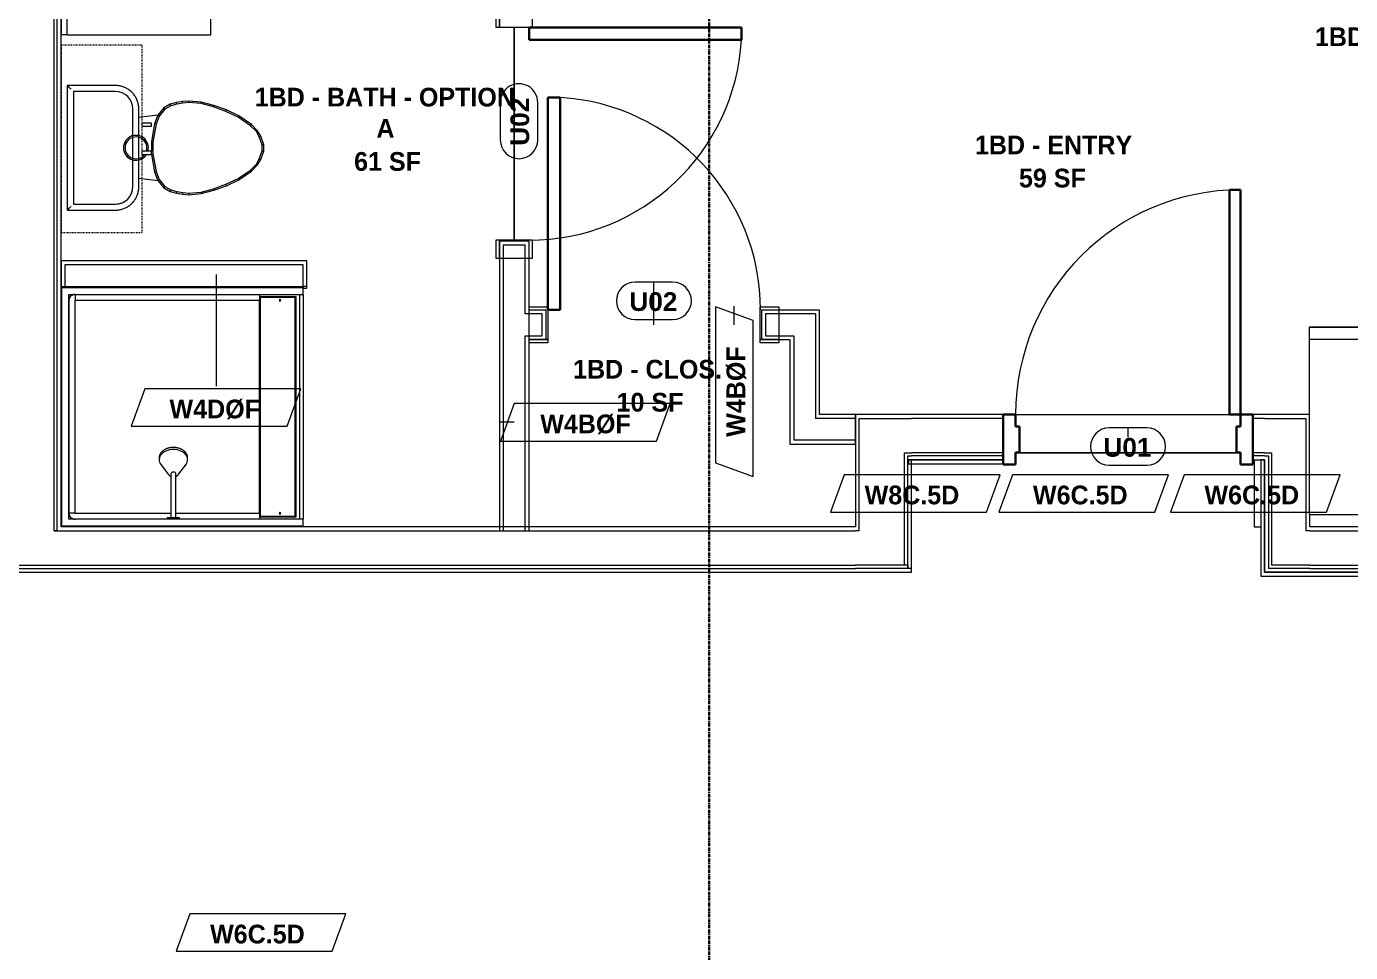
# Model space of a CAD drawing. Header units: inches. Extents: x -4058 to -1781, y 9814 to 12264.
# Drawn here: x -2936.6 to -2724.6, y 11657.2 to 11805.5 of the extents above; entities that cross this region are included whole.
import ezdxf

# ---------------------------------------------------------------- set-up
doc = ezdxf.new("R2010")
doc.units = ezdxf.units.IN
doc.header["$MEASUREMENT"] = 0
doc.linetypes.add('Dash', pattern=[0.25, 0.125, -0.125])
doc.linetypes.add('Grid Line 1_2_', pattern=[0.875, 0.5, -0.125, 0.125, -0.125])
for name, color, linetype, lineweight in [('0-1', 7, 'Continuous', 5), ('0-3', 8, 'Continuous', 9), ('A-AREA-IDEN', 2, 'Continuous', 9), ('A-DOOR-1', 7, 'Continuous', 9), ('A-DOOR-2', 10, 'Continuous', 30), ('A-DOOR-3', 31, 'Continuous', 9), ('A-DOOR-4', 31, 'Continuous', 30), ('A-DOOR-FRAM-2', 10, 'Continuous', 30), ('A-DOOR-IDEN', 31, 'Continuous', 9), ('A-FLOR-1', 7, 'Continuous', 9), ('A-FLOR-2', 192, 'Continuous', 9), ('A-WALL', 113, 'Continuous', 18), ('A-WALL-2', 250, 'Continuous', 18), ('A-WALL-3', 113, 'Continuous', 9), ('A-WALL-IDEN', 211, 'Continuous', 9), ('I-WALL-1', 7, 'Continuous', 9), ('P-SANR-FIXT', 6, 'Continuous', 9), ('Q-CASE', 31, 'Continuous', 9), ('Q-CASE-2', 31, 'Dash', 9), ('Q-SPCQ', 91, 'Continuous', 9), ('S-GRID-1', 1, 'Grid Line 1_2_', 30)]:
    doc.layers.add(name, color=color, linetype=linetype, lineweight=lineweight)
doc.styles.add('Arial_B', font='arialbd.ttf', dxfattribs={"height": 3})
doc.styles.add('Century Gothic_B', font='GOTHICB.TTF', dxfattribs={"height": 3})

# ---------------------------------------------------------------- blocks, each defined once
blk = doc.blocks.new('CTR - 1st Phase - Shell_rvt-1-UNITS PLANS - 3RD FLOOR')
at = {"layer": 'A-FLOR-1'}
for p, q in [((-2778.24, 11737.24), (-2742.24, 11737.24)), ((-2742.24, 11737.24), (-2778.24, 11737.24))]:
    blk.add_line(p, q, dxfattribs=at)
blk = doc.blocks.new('HOLLOW METAL - UNIT DOOR-2191978-UNITS PLANS - 3RD FLOOR')
at = {"layer": 'A-DOOR-1'}
blk.add_arc((18, 3.875), 36, 90, 180, dxfattribs=at)
at = {"layer": 'A-DOOR-2'}
for p, q in [((18, 39.875), (16.25, 39.875)), ((16.25, 39.875), (16.25, 3.875)), ((18, 3.875), (18, 39.875)), ((16.25, 3.875), (18, 3.875))]:
    blk.add_line(p, q, dxfattribs=at)
at = {"layer": 'A-DOOR-FRAM-2'}
for p, q in [((-18, 3.875), (-20, 3.875)), ((-20, 3.875), (-20, -4.125)), ((-18, 1.9375), (-18, 3.875)), ((18, 3.875), (18, 1.9375)), ((20, 3.875), (18, 3.875)), ((20, -4.125), (20, 3.875)), ((-17.375, 1.9375), (-18, 1.9375)), ((-17.375, -2.1875), (-17.375, 1.9375)), ((18, 1.9375), (17.375, 1.9375)), ((17.375, 1.9375), (17.375, -2.1875)), ((-20, -4.125), (-18, -4.125)), ((-18, -4.125), (-18, -2.1875)), ((-18, -2.1875), (-17.375, -2.1875)), ((17.375, -2.1875), (18, -2.1875)), ((18, -2.1875), (18, -4.125)), ((18, -4.125), (20, -4.125))]:
    blk.add_line(p, q, dxfattribs=at)
blk = doc.blocks.new('CTR - 1st Phase - Common Walls_rvt-1-UNITS PLANS - 3RD FLOOR')
at = {"layer": 'A-WALL-2'}
for p, q in [((-2932.21, 11725.36), (-2932.21, 12110.34)), ((-2931.71, 11725.36), (-2931.71, 12110.34)), ((-2803.27, 11742.74), (-2796.02, 11742.74)), ((-2803.27, 11724.74), (-2803.27, 11742.74)), ((-2796.02, 11742.74), (-2794.9, 11742.74)), ((-2780.24, 11742.74), (-2794.9, 11742.74)), ((-2738.36, 11742.74), (-2740.24, 11742.74)), ((-2738.36, 11742.74), (-2737.24, 11742.74)), ((-2737.24, 11742.74), (-2731.74, 11742.74)), ((-2731.74, 11742.74), (-2731.74, 11724.74)), ((-2796.02, 11737.24), (-2795.52, 11737.24)), ((-2796.02, 11719.24), (-2796.02, 11737.24)), ((-2795.52, 11737.24), (-2794.9, 11737.24)), ((-2795.52, 11736.11), (-2795.52, 11736.74)), ((-2795.52, 11736.74), (-2794.9, 11736.74)), ((-2795.52, 11736.11), (-2795.52, 11736.74)), ((-2780.24, 11737.24), (-2794.9, 11737.24)), ((-2780.24, 11736.74), (-2794.9, 11736.74)), ((-2738.36, 11737.24), (-2740.24, 11737.24)), ((-2738.36, 11736.74), (-2740.24, 11736.74)), ((-2738.36, 11737.24), (-2737.74, 11737.24)), ((-2738.36, 11736.74), (-2737.74, 11736.74)), ((-2737.74, 11737.24), (-2737.24, 11737.24)), ((-2737.74, 11736.74), (-2737.74, 11718.74)), ((-2737.24, 11737.24), (-2737.24, 11719.24)), ((-2795.52, 11736.11), (-2794.9, 11736.11)), ((-2795.52, 11719.24), (-2795.52, 11736.11)), ((-2932.21, 11724.74), (-2932.21, 11725.36)), ((-2931.71, 11724.74), (-2932.21, 11724.74)), ((-2932.21, 11724.74), (-2931.71, 11724.74)), ((-2931.71, 11724.74), (-2931.71, 11725.36)), ((-2931.71, 11724.74), (-2803.9, 11724.74)), ((-2803.27, 11724.74), (-2803.9, 11724.74)), ((-2731.11, 11724.74), (-2731.74, 11724.74)), ((-2731.11, 11724.74), (-2641.75, 11724.74)), ((-3067.15, 11719.24), (-2803.9, 11719.24)), ((-3067.15, 11718.74), (-2803.9, 11718.74)), ((-2803.27, 11719.24), (-2803.9, 11719.24)), ((-2795.52, 11718.74), (-2803.9, 11718.74)), ((-2796.02, 11719.24), (-2803.27, 11719.24)), ((-2795.52, 11719.24), (-2796.02, 11719.24)), ((-2795.52, 11719.24), (-2795.52, 11718.74)), ((-2795.52, 11718.74), (-2795.52, 11719.24)), ((-2794.9, 11718.74), (-2795.52, 11718.74)), ((-2737.24, 11718.74), (-2737.74, 11718.74)), ((-2731.74, 11719.24), (-2737.24, 11719.24)), ((-2731.11, 11718.74), (-2737.24, 11718.74)), ((-2731.11, 11719.24), (-2731.74, 11719.24)), ((-2731.11, 11719.24), (-2641.75, 11719.24)), ((-2731.11, 11718.74), (-2641.75, 11718.74))]:
    blk.add_line(p, q, dxfattribs=at)
at = {"layer": 'I-WALL-1'}
for p, q in [((-2931.09, 11763.86), (-2931.09, 12110.34)), ((-2803.9, 11743.36), (-2803.9, 11725.36)), ((-2803.27, 11743.36), (-2803.9, 11743.36)), ((-2794.9, 11743.36), (-2803.27, 11743.36)), ((-2780.24, 11743.36), (-2794.9, 11743.36)), ((-2738.36, 11743.36), (-2740.24, 11743.36)), ((-2731.74, 11743.36), (-2738.36, 11743.36)), ((-2731.22, 11743.36), (-2731.74, 11743.36)), ((-2780.24, 11736.11), (-2795.4, 11736.11)), ((-2795.4, 11736.11), (-2795.4, 11735.49)), ((-2795.4, 11735.49), (-2780.24, 11735.49)), ((-2794.9, 11736.11), (-2780.24, 11736.11)), ((-2794.9, 11718.74), (-2794.9, 11736.11)), ((-2740.24, 11736.11), (-2738.36, 11736.11)), ((-2738.36, 11736.11), (-2738.99, 11736.11)), ((-2738.99, 11736.11), (-2738.99, 11717.49)), ((-2738.36, 11736.11), (-2738.36, 11718.11)), ((-2738.36, 11718.11), (-2738.36, 11736.11)), ((-2731.11, 11725.36), (-2731.11, 11727.36)), ((-2803.9, 11725.36), (-2892.34, 11725.36)), ((-2641.75, 11725.36), (-2731.11, 11725.36)), ((-3067.15, 11718.11), (-2803.9, 11718.11)), ((-2803.9, 11718.11), (-2794.9, 11718.11)), ((-2794.9, 11718.11), (-2794.9, 11718.74)), ((-2738.36, 11718.11), (-2737.74, 11718.11)), ((-2718.77, 11718.11), (-2738.36, 11718.11)), ((-2737.74, 11718.11), (-2731.11, 11718.11)), ((-2731.11, 11718.11), (-2641.75, 11718.11)), ((-2738.99, 11717.49), (-2738.36, 11717.49)), ((-2738.36, 11717.49), (-2718.77, 11717.49))]:
    blk.add_line(p, q, dxfattribs=at)
at = {"layer": '0-3'}
blk.add_blockref('HOLLOW METAL - UNIT DOOR-2191978-UNITS PLANS - 3RD FLOOR', (-2760.24, 11739.49), dxfattribs=at)
blk = doc.blocks.new('CTR - 1st Phase - Structure_rvt-1-UNITS PLANS - 3RD FLOOR')
at = {"layer": 'S-GRID-1'}
blk.add_line((-2827.32, 9814.03), (-2827.32, 12247.5), dxfattribs=at)
blk = doc.blocks.new('SWING - SINGLE - FLUSH - SWING - FLUSH - 2-10 x 6-8 - PRIVACY-4346070-UNITS PLANS - 3RD FLOOR')
at = {"layer": 'A-DOOR-3'}
for p, q in [((-20, 2.37), (-20, 2.87)), ((-20, 2.87), (-17, 2.87)), ((-20, 2.37), (-17, 2.37)), ((-20, -2.88), (-20, 2.37)), ((-17, 2.37), (-20, 2.37)), ((-17, 2.87), (-17, 2.37)), ((-17, 2.37), (-17, -2.88)), ((17, 2.37), (17, 2.87)), ((17, 2.87), (20, 2.87)), ((17, 2.37), (20, 2.37)), ((17, -2.88), (17, 2.37)), ((20, 2.37), (17, 2.37)), ((20, 2.87), (20, 2.37)), ((20, 2.37), (20, -2.88)), ((-17, -2.88), (-20, -2.88)), ((20, -2.88), (17, -2.88))]:
    blk.add_line(p, q, dxfattribs=at)
blk.add_arc((17, -2.38), 34.07, 180, 266.6343, dxfattribs=at)
at = {"layer": 'A-DOOR-4'}
for p, q in [((15, -2.38), (15, -36.38)), ((17, -2.38), (15, -2.38)), ((17, -2.38), (17, -36.38)), ((17, -36.38), (15, -36.38))]:
    blk.add_line(p, q, dxfattribs=at)
blk = doc.blocks.new('SWING - SINGLE - FLUSH - SWING - FLUSH - 2-10 x 6-8 - PRIVACY-4346068-UNITS PLANS - 3RD FLOOR')
at = {"layer": 'A-DOOR-3'}
for p, q in [((-20, 2.37), (-20, 2.87)), ((-20, 2.87), (-17, 2.87)), ((-20, 2.37), (-17, 2.37)), ((-20, -2.88), (-20, 2.37)), ((-17, 2.37), (-20, 2.37)), ((-17, 2.87), (-17, 2.37)), ((-17, 2.37), (-17, -2.88)), ((17, 2.37), (17, 2.87)), ((17, 2.87), (20, 2.87)), ((17, 2.37), (20, 2.37)), ((17, -2.88), (17, 2.37)), ((20, 2.37), (17, 2.37)), ((20, 2.87), (20, 2.37)), ((20, 2.37), (20, -2.88)), ((-17, -2.88), (-20, -2.88)), ((20, -2.88), (17, -2.88))]:
    blk.add_line(p, q, dxfattribs=at)
blk.add_arc((17, -2.38), 34.07, 180, 266.6343, dxfattribs=at)
at = {"layer": 'A-DOOR-4'}
for p, q in [((15, -2.38), (15, -36.38)), ((17, -2.38), (15, -2.38)), ((17, -2.38), (17, -36.38)), ((17, -36.38), (15, -36.38))]:
    blk.add_line(p, q, dxfattribs=at)
blk = doc.blocks.new('Toilet-Domestic-3D - Toilet-Domestic-3D-V12-UNITS PLANS - 3RD FLOOR')
at = {"layer": 'P-SANR-FIXT'}
for p, q in [((-2.74, 11), (-3.74, 10)), ((-2.59, 10.8), (-3.55, 9.84)), ((-1.87, 11.5), (-2.74, 11)), ((-2.59, 10.8), (-2.74, 11)), ((-1.77, 11.27), (-2.59, 10.8)), ((-0.5, 12), (-1.87, 11.5)), ((-1.77, 11.27), (-1.87, 11.5)), ((-0.46, 11.75), (-1.77, 11.27)), ((-0.46, 11.75), (-0.5, 12)), ((0.5, 12), (-0.5, 12)), ((0.46, 11.75), (-0.46, 11.75)), ((0.46, 11.75), (0.5, 12)), ((1.77, 11.27), (0.46, 11.75)), ((1.87, 11.5), (0.5, 12)), ((1.77, 11.27), (1.87, 11.5)), ((2.59, 10.8), (1.77, 11.27)), ((2.74, 11), (1.87, 11.5)), ((2.59, 10.8), (2.74, 11)), ((3.55, 9.84), (2.59, 10.8)), ((3.74, 10), (2.74, 11)), ((-3.74, 10), (-5.13, 8)), ((-3.55, 9.84), (-4.91, 7.88)), ((-3.55, 9.84), (-3.74, 10)), ((3.55, 9.84), (3.74, 10)), ((4.91, 7.88), (3.55, 9.84)), ((5.13, 8), (3.74, 10)), ((-5.13, 8), (-6.06, 6)), ((-4.91, 7.88), (-5.83, 5.9)), ((-4.91, 7.88), (-5.13, 8)), ((4.91, 7.88), (5.13, 8)), ((5.83, 5.9), (4.91, 7.88)), ((6.06, 6), (5.13, 8)), ((-6.06, 6), (-6.79, 4)), ((-5.83, 5.9), (-6.55, 3.92)), ((-5.83, 5.9), (-6.06, 6)), ((5.83, 5.9), (6.06, 6)), ((6.55, 3.92), (5.83, 5.9)), ((6.79, 4), (6.06, 6)), ((-6.79, 4), (-7.33, 1.99)), ((-6.55, 3.92), (-7.08, 1.95)), ((-6.55, 3.92), (-6.79, 4)), ((6.55, 3.92), (6.79, 4)), ((7.08, 1.95), (6.55, 3.92)), ((7.33, 1.99), (6.79, 4)), ((-7.33, 1.99), (-7.5, 0)), ((-7.08, 1.95), (-7.33, 1.99)), ((-7.08, 1.95), (-7.25, 0)), ((7.08, 1.95), (7.33, 1.99)), ((7.25, 0), (7.08, 1.95)), ((7.5, 0), (7.33, 1.99)), ((-7.25, 0), (-7.5, 0)), ((-7.5, 0), (-7.41, -1)), ((-7.16, -0.96), (-7.41, -1)), ((-7.41, -1), (-7.24, -2)), ((-7.25, 0), (-7.16, -0.96)), ((-6.99, -1.95), (-7.24, -2)), ((-7.24, -2), (-6.97, -3)), ((-7.16, -0.96), (-6.99, -1.95)), ((-6.99, -1.95), (-6.73, -2.9)), ((6.73, -2.9), (6.99, -1.95)), ((6.97, -3), (7.24, -2)), ((6.99, -1.95), (7.16, -0.96)), ((6.99, -1.95), (7.24, -2)), ((7.16, -0.96), (7.25, 0)), ((7.16, -0.96), (7.41, -1)), ((7.24, -2), (7.41, -1)), ((7.25, 0), (7.5, 0)), ((7.41, -1), (7.5, 0)), ((-6.73, -2.9), (-6.97, -3)), ((-6.97, -3), (-6.4, -4)), ((-6.73, -2.9), (-6.21, -3.84)), ((-6.4, -4), (-6.21, -3.84)), ((-6.4, -4), (-5.21, -5)), ((-6.21, -3.84), (-5.08, -4.78)), ((5.08, -4.78), (6.21, -3.84)), ((5.21, -5), (6.4, -4)), ((6.21, -3.84), (6.73, -2.9)), ((6.21, -3.84), (6.4, -4)), ((6.4, -4), (6.97, -3)), ((6.73, -2.9), (6.97, -3)), ((-5.08, -4.78), (-5.21, -5)), ((-5.21, -5), (-4.86, -8.02)), ((-5.21, -5), (-3.84, -5.5)), ((-5.08, -4.78), (-3.77, -5.26)), ((-3.77, -5.26), (-3.84, -5.5)), ((-3.84, -5.5), (-1, -6)), ((-3.77, -5.26), (-0.98, -5.75)), ((-0.98, -5.75), (-1, -6)), ((-1, -6), (0.56, -6)), ((-0.98, -5.75), (0.98, -5.75)), ((0.98, -5.75), (3.77, -5.26)), ((0.98, -5.75), (1, -5.98)), ((1.05, -5.99), (3.84, -5.5)), ((3.77, -5.26), (5.08, -4.78)), ((3.77, -5.26), (3.84, -5.5)), ((3.84, -5.5), (5.21, -5)), ((4.86, -8.02), (5.21, -5)), ((5.08, -4.78), (5.21, -5)), ((6.25, -8.02), (-6.25, -8.02)), ((6.25, -9), (-6.25, -9)), ((6.25, -9), (-6.25, -9)), ((-9.98, -11.75), (-9.98, -19.48)), ((-9, -11.75), (-9, -18.5)), ((-9, -11.75), (-9, -18.5)), ((9, -18.5), (9, -11.75)), ((9, -18.5), (9, -11.75)), ((9.98, -19.48), (9.98, -11.75)), ((-9, -18.5), (9, -18.5)), ((-9, -18.5), (9, -18.5)), ((-9.98, -19.48), (-9.86, -19.36)), ((-9.98, -19.48), (9.98, -19.48)), ((9.86, -19.36), (9.98, -19.48))]:
    blk.add_line(p, q, dxfattribs=at)
at = {"layer": 'P-SANR-FIXT', "flags": 128}
for points in [[(-6.25, -8.02), (-6.4, -8.03), (-6.55, -8.03), (-6.7, -8.05), (-6.84, -8.07), (-6.99, -8.1), (-7.14, -8.13), (-7.28, -8.17), (-7.42, -8.21), (-7.56, -8.26), (-7.7, -8.32), (-7.84, -8.38), (-7.97, -8.44), (-8.1, -8.52), (-8.23, -8.59), (-8.35, -8.67), (-8.48, -8.76), (-8.59, -8.85), (-8.71, -8.95), (-8.82, -9.05), (-8.92, -9.15), (-9.03, -9.26), (-9.12, -9.38), (-9.22, -9.49), (-9.3, -9.61), (-9.39, -9.74), (-9.46, -9.86), (-9.54, -9.99), (-9.6, -10.13), (-9.67, -10.26), (-9.72, -10.4), (-9.78, -10.54), (-9.82, -10.68), (-9.86, -10.83), (-9.89, -10.97), (-9.92, -11.12), (-9.95, -11.26), (-9.96, -11.41), (-9.97, -11.56), (-9.98, -11.71), (-9.98, -11.75)], [(9.98, -11.75), (9.97, -11.6), (9.97, -11.45), (9.95, -11.3), (9.93, -11.16), (9.9, -11.01), (9.87, -10.86), (9.83, -10.72), (9.79, -10.58), (9.74, -10.44), (9.68, -10.3), (9.62, -10.16), (9.56, -10.03), (9.48, -9.9), (9.41, -9.77), (9.33, -9.65), (9.24, -9.52), (9.15, -9.41), (9.05, -9.29), (8.95, -9.18), (8.85, -9.08), (8.74, -8.97), (8.62, -8.88), (8.51, -8.78), (8.39, -8.7), (8.26, -8.61), (8.14, -8.54), (8.01, -8.46), (7.87, -8.4), (7.74, -8.33), (7.6, -8.28), (7.46, -8.22), (7.32, -8.18), (7.17, -8.14), (7.03, -8.11), (6.88, -8.08), (6.74, -8.05), (6.59, -8.04), (6.44, -8.03), (6.29, -8.02), (6.25, -8.02)]]:
    blk.add_lwpolyline(points, dxfattribs=at)
at = {"layer": 'P-SANR-FIXT'}
for centre, radius, start, end in [((0, -8.48), 2, 73.137, 0), ((0, -8.48), 1.75, 70.983, 0), ((0, -8.48), 2, 0, 57.9286), ((0, -8.48), 1.75, 0, 51.2445), ((-6.25, -11.75), 2.75, 90, 180), ((-6.25, -11.75), 2.75, 90, 180), ((6.25, -11.75), 2.75, 0, 90), ((6.25, -11.75), 2.75, 360, 90)]:
    blk.add_arc(centre, radius, start, end, dxfattribs=at)
for points, knots in [([(-9.86, -19.36), (-9.86, -19.36), (-9.85, -19.35), (-9.82, -19.32), (-9.8, -19.3), (-9.78, -19.28), (-9.75, -19.25), (-9.71, -19.21), (-9.66, -19.16), (-9.6, -19.1), (-9.55, -19.05), (-9.47, -18.97), (-9.41, -18.91), (-9.37, -18.87)], [0, 0, 0, 0, 0.166667, 0.25, 0.291667, 0.333333, 0.416667, 0.5, 0.583333, 0.666667, 0.75, 0.833333, 1, 1, 1, 1]), ([(9.37, -18.87), (9.41, -18.91), (9.47, -18.97), (9.55, -19.05), (9.6, -19.1), (9.66, -19.16), (9.71, -19.21), (9.75, -19.25), (9.78, -19.28), (9.8, -19.3), (9.82, -19.32), (9.85, -19.35), (9.86, -19.36), (9.86, -19.36)], [-1, -1, -1, -1, -0.833333, -0.75, -0.666667, -0.583333, -0.5, -0.416667, -0.333333, -0.291667, -0.25, -0.166667, 0, 0, 0, 0])]:
    blk.add_open_spline(points, degree=3, knots=knots, dxfattribs=at)
for points in [[(-9.98, -19.48), (-9.98, -19.48), (-9.98, -19.48), (-9.98, -19.48)], [(9.98, -19.48), (9.98, -19.48), (9.98, -19.48), (9.98, -19.48)]]:
    blk.add_open_spline(points, degree=3, dxfattribs=at)
blk = doc.blocks.new('Bath Vanity - Bath Vanity 48_-V8-UNITS PLANS - 3RD FLOOR')
at = {"layer": 'Q-CASE'}
for p, q in [((-23.26, -1), (-23.26, -24)), ((24.74, -24), (24.74, -1)), ((-23.26, -24), (24.74, -24))]:
    blk.add_line(p, q, dxfattribs=at)
blk = doc.blocks.new('BATHROOM MIRROR - BATHROOM MIRROR 48_-3124766-UNITS PLANS - 3RD FLOOR')
at = {"layer": 'Q-CASE'}
for p, q in [((24.74, 24), (-23.26, 24)), ((-23.26, 23), (-23.26, 24)), ((24.74, 24), (24.74, 23)), ((-23.26, 23), (24.74, 23))]:
    blk.add_line(p, q, dxfattribs=at)
blk = doc.blocks.new('300 Series Wall Hung Cabinet_326 - 30_-2909952-UNITS PLANS - 3RD FLOOR')
at = {"layer": 'Q-CASE'}
for p, q in [((-2.5, -13.19), (-2.01, -13.19)), ((-2.5, -13.19), (-2.5, -14.69)), ((-2.5, -14.69), (-2.01, -14.69)), ((-2.01, -14.69), (-2.01, -13.19)), ((2, -13.19), (2.49, -13.19)), ((2, -13.19), (2, -14.69)), ((2, -14.69), (2.49, -14.69)), ((2.49, -14.69), (2.49, -13.19))]:
    blk.add_line(p, q, dxfattribs=at)
at = {"layer": 'Q-CASE-2'}
for p, q in [((15, -0.19), (-15, -0.19)), ((-15, -0.19), (-15, -13.19)), ((15, -13.19), (15, -0.19)), ((-15, -13.19), (15, -13.19))]:
    blk.add_line(p, q, dxfattribs=at)
blk = doc.blocks.new('Refrigerator_-_Side-by-Side_6047 - 36_ X 30_-345559-UNITS PLANS - 3RD FLOOR')
at = {"layer": 'Q-SPCQ'}
for p, q in [((17.87, 14.42), (-17.88, 14.42)), ((-17.88, 14.42), (-17.88, -15.58)), ((17.87, -15.58), (17.87, 14.42)), ((-17.88, -13.58), (-3.13, -13.58)), ((-17.88, -13.58), (-17.88, -15.58)), ((-3.13, -15.58), (-3.13, -13.58)), ((-2.63, -13.58), (17.87, -13.58)), ((-2.63, -13.58), (-2.63, -15.58)), ((17.87, -15.58), (17.87, -13.58)), ((-17.88, -15.58), (17.87, -15.58)), ((-3.13, -15.58), (-17.88, -15.58)), ((17.87, -15.58), (-2.63, -15.58))]:
    blk.add_line(p, q, dxfattribs=at)
blk = doc.blocks.new('The Shower - The Shower-4199730-UNITS PLANS - 3RD FLOOR')
at = {"layer": 'P-SANR-FIXT'}
for p, q in [((0, 39.25), (0.12, 39.25)), ((0, 0.5), (0, 39.25)), ((1.25, 39.25), (0.12, 39.25)), ((0.12, 0.62), (0.12, 39.25)), ((1.25, 39.25), (37.25, 39.25)), ((1.25, 38.75), (1.25, 39.25)), ((1.25, 1.75), (1.25, 39.25)), ((37.25, 38.75), (1.25, 38.75)), ((37.25, 39.25), (37.25, 38.75)), ((38.38, 39.25), (37.25, 39.25)), ((37.25, 39.25), (37.25, 19.48)), ((38.38, 39.25), (38.5, 39.25)), ((38.38, 39.25), (38.38, 0.62)), ((38.5, 39.25), (38.5, 0.5)), ((1.62, 38.13), (1.62, 32.27)), ((36.88, 38.13), (1.62, 38.13)), ((36.75, 38), (1.75, 38)), ((1.75, 38), (1.75, 32.38)), ((36.75, 32.38), (36.75, 38)), ((36.88, 32.27), (36.88, 38.13)), ((1.75, 32.38), (36.75, 32.38)), ((2.2, 2.75), (2.2, 32.27)), ((36.3, 32.27), (2.2, 32.27)), ((36.3, 18.89), (36.3, 32.27)), ((36.3, 2.75), (36.3, 18.11)), ((37.25, 17.52), (37.25, 1.75)), ((1.28, 2.51), (1.3, 2.43)), ((1.37, 2.28), (1.38, 2.26)), ((1.4, 2.23), (1.42, 2.2)), ((2.25, 2.7), (36.25, 2.7)), ((37.08, 2.2), (37.1, 2.23)), ((37.12, 2.26), (37.13, 2.28)), ((37.2, 2.43), (37.22, 2.51)), ((38.5, 0.5), (0, 0.5)), ((38.38, 0.62), (0.12, 0.62)), ((37.25, 1.75), (1.25, 1.75)), ((1.51, 2.08), (1.58, 2.01)), ((1.7, 1.92), (1.73, 1.9)), ((1.93, 1.8), (2.01, 1.78)), ((2.25, 1.77), (36.25, 1.77)), ((36.25, 1.75), (36.25, 1.77)), ((36.49, 1.78), (36.57, 1.8)), ((36.77, 1.9), (36.8, 1.92)), ((36.92, 2.01), (36.99, 2.08))]:
    blk.add_line(p, q, dxfattribs=at)
for centre, radius, start, end in [((2.2, 35.56), 0.125, 0, 180), ((2.2, 35.56), 0.125, 180, 0), ((36.3, 35.56), 0.125, 0, 180), ((36.3, 35.56), 0.125, 180, 0), ((2.25, 2.75), 1, 180, 270), ((36.25, 2.75), 1, 270, 0)]:
    blk.add_arc(centre, radius, start, end, dxfattribs=at)
for centre, major_axis, start_param, end_param in [((2.2, 32.28), (-0.95, 0), 0, 1.570796), ((36.3, 32.28), (0.95, 0), 4.712389, 6.283185)]:
    blk.add_ellipse(centre, major_axis=major_axis, ratio=0.019505, start_param=start_param, end_param=end_param, dxfattribs=at)
for points, knots in [([(1.25, 2.77), (1.25, 2.77), (1.27, 2.76), (1.4, 2.76), (1.64, 2.75), (1.95, 2.75), (2.12, 2.75), (2.2, 2.75)], [-1, -1, -1, -1, -0.833333, -0.666667, -0.333333, -0.166667, 0, 0, 0, 0]), ([(1.25, 2.77), (1.25, 2.7), (1.26, 2.57), (1.34, 2.32), (1.53, 2.04), (1.8, 1.86), (2.06, 1.78), (2.19, 1.77), (2.25, 1.77)], [-1, -1, -1, -1, -0.874768, -0.749536, -0.499072, -0.248608, -0.123376, 0.001856, 0.001856, 0.001856, 0.001856]), ([(1.59, 2), (1.55, 2.04), (1.47, 2.12), (1.41, 2.21), (1.38, 2.25)], [0.4597287, 0.4597287, 0.4597287, 0.4597287, 0.5714286, 0.666048, 0.666048, 0.666048, 0.666048]), ([(2.2, 2.75), (2.2, 2.74), (2.2, 2.74), (2.2, 2.73), (2.21, 2.72), (2.21, 2.72), (2.22, 2.71), (2.23, 2.71), (2.24, 2.7), (2.24, 2.7), (2.25, 2.7), (2.25, 2.7)], [-1, -1, -1, -1, -0.833333, -0.75, -0.666667, -0.583333, -0.416667, -0.291667, -0.208333, -0.083333, 0, 0, 0, 0]), ([(36.25, 1.77), (36.32, 1.77), (36.45, 1.78), (36.7, 1.86), (36.98, 2.04), (37.16, 2.32), (37.24, 2.57), (37.25, 2.7), (37.25, 2.77)], [-1, -1, -1, -1, -0.874768, -0.749536, -0.499072, -0.248608, -0.123376, 0.001856, 0.001856, 0.001856, 0.001856]), ([(36.25, 2.7), (36.26, 2.7), (36.26, 2.7), (36.27, 2.7), (36.28, 2.71), (36.28, 2.71), (36.29, 2.72), (36.29, 2.73), (36.3, 2.74), (36.3, 2.74), (36.3, 2.75), (36.3, 2.75)], [-1, -1, -1, -1, -0.833333, -0.75, -0.666667, -0.583333, -0.416667, -0.291667, -0.208333, -0.083333, 0, 0, 0, 0]), ([(36.25, 1.8), (36.25, 1.82), (36.25, 1.91), (36.25, 2.14), (36.25, 2.45), (36.25, 2.62), (36.25, 2.7)], [-0.8333333, -0.8333333, -0.8333333, -0.8333333, -0.6666667, -0.3333333, -0.1666667, 0, 0, 0, 0]), ([(37.19, 2.42), (37.18, 2.38), (37.16, 2.33), (37.13, 2.27), (37.12, 2.25)], [0.2167295, 0.2167295, 0.2167295, 0.2167295, 0.2857143, 0.332096, 0.332096, 0.332096, 0.332096]), ([(2.25, 1.75), (2.17, 1.75), (2.03, 1.77), (1.86, 1.82), (1.77, 1.87), (1.75, 1.88)], [0, 0, 0, 0, 0.1428571, 0.2857143, 0.332096, 0.332096, 0.332096, 0.332096]), ([(36.75, 1.88), (36.7, 1.85), (36.59, 1.8), (36.42, 1.76), (36.31, 1.75), (36.25, 1.75)], [0.6665409, 0.6665409, 0.6665409, 0.6665409, 0.7857143, 0.8928571, 1, 1, 1, 1]), ([(37.01, 2.11), (36.97, 2.05), (36.89, 1.97), (36.79, 1.91), (36.75, 1.88)], [0.4462442, 0.4462442, 0.4462442, 0.4462442, 0.5714286, 0.666048, 0.666048, 0.666048, 0.666048])]:
    blk.add_open_spline(points, degree=3, knots=knots, dxfattribs=at)
for points in [[(1.25, 2.71), (1.25, 2.72), (1.25, 2.74), (1.25, 2.75)], [(1.38, 2.25), (1.37, 2.27), (1.36, 2.3), (1.35, 2.32)], [(37.12, 2.25), (37.09, 2.21), (37.07, 2.18), (37.05, 2.15)], [(37.25, 2.75), (37.25, 2.72), (37.25, 2.7), (37.25, 2.67)], [(1.75, 1.88), (1.71, 1.91), (1.67, 1.94), (1.63, 1.97)]]:
    blk.add_open_spline(points, degree=3, dxfattribs=at)
blk = doc.blocks.new('Shower Head - Shower Head-3265626-UNITS PLANS - 3RD FLOOR')
at = {"layer": 'P-SANR-FIXT'}
for p, q in [((-0.98, 0), (-0.98, -0.26)), ((-0.98, 0), (0.98, 0)), ((0.98, -0.26), (-0.98, -0.26)), ((-0.39, -0.26), (-0.39, -1)), ((0.39, -1), (0.39, -0.26)), ((0.98, -0.26), (0.98, 0)), ((-0.39, -6.01), (-0.39, -7.27)), ((0.39, -7.27), (0.39, -6.01)), ((-0.84, -7.19), (-2.02, -8.78)), ((2.02, -8.78), (0.84, -7.19)), ((-2.28, -9.54), (-2.28, -9.81)), ((2.28, -9.81), (2.28, -9.54))]:
    blk.add_line(p, q, dxfattribs=at)
at = {"layer": 'P-SANR-FIXT', "flags": 128}
for points in [[(-0.39, -1), (-0.39, -1.29), (-0.39, -1.57), (-0.39, -1.85), (-0.39, -2.13), (-0.39, -2.41), (-0.39, -2.69), (-0.39, -2.96), (-0.39, -3.23), (-0.39, -3.5), (-0.39, -3.76), (-0.39, -4.02), (-0.39, -4.27), (-0.39, -4.52), (-0.39, -4.77), (-0.39, -5), (-0.39, -5.23), (-0.39, -5.46), (-0.39, -5.67), (-0.39, -5.88), (-0.39, -6.01)], [(0.39, -6.01), (0.39, -5.81), (0.39, -5.6), (0.39, -5.38), (0.39, -5.15), (0.39, -4.92), (0.39, -4.68), (0.39, -4.43), (0.39, -4.18), (0.39, -3.93), (0.39, -3.67), (0.39, -3.4), (0.39, -3.13), (0.39, -2.86), (0.39, -2.59), (0.39, -2.31), (0.39, -2.03), (0.39, -1.75), (0.39, -1.46), (0.39, -1.18), (0.39, -1)], [(-0.39, -6.87), (-0.43, -6.88), (-0.46, -6.9), (-0.49, -6.91), (-0.52, -6.93), (-0.55, -6.94), (-0.58, -6.96), (-0.61, -6.98), (-0.64, -7), (-0.67, -7.03), (-0.7, -7.05), (-0.73, -7.07), (-0.76, -7.1), (-0.78, -7.13), (-0.81, -7.16), (-0.83, -7.19), (-0.84, -7.19)], [(0.84, -7.19), (0.81, -7.16), (0.79, -7.13), (0.76, -7.1), (0.73, -7.08), (0.7, -7.05), (0.68, -7.03), (0.65, -7.01), (0.62, -6.98), (0.59, -6.97), (0.56, -6.95), (0.53, -6.93), (0.49, -6.91), (0.46, -6.9), (0.43, -6.89), (0.4, -6.87)], [(-2.28, -9.81), (-2.28, -9.88), (-2.28, -9.95), (-2.27, -10.02), (-2.25, -10.09), (-2.24, -10.16), (-2.21, -10.23), (-2.19, -10.3), (-2.16, -10.36), (-2.13, -10.43), (-2.09, -10.49), (-2.05, -10.55), (-2.01, -10.61), (-1.97, -10.67), (-1.92, -10.73), (-1.86, -10.79), (-1.81, -10.84), (-1.75, -10.89), (-1.69, -10.94), (-1.63, -10.99), (-1.57, -11.04), (-1.5, -11.08), (-1.43, -11.12), (-1.36, -11.16), (-1.28, -11.2), (-1.21, -11.24), (-1.13, -11.27), (-1.05, -11.3), (-0.97, -11.33), (-0.89, -11.36), (-0.81, -11.38), (-0.72, -11.4), (-0.64, -11.42), (-0.55, -11.44), (-0.47, -11.45), (-0.38, -11.46), (-0.29, -11.47), (-0.2, -11.48), (-0.11, -11.49), (-0.02, -11.49), (0, -11.49)], [(0, -11.49), (0.09, -11.49), (0.18, -11.48), (0.27, -11.48), (0.35, -11.47), (0.44, -11.46), (0.53, -11.44), (0.62, -11.43), (0.7, -11.41), (0.79, -11.39), (0.87, -11.36), (0.95, -11.34), (1.03, -11.31), (1.11, -11.28), (1.19, -11.25), (1.26, -11.21), (1.34, -11.17), (1.41, -11.13), (1.48, -11.09), (1.55, -11.05), (1.61, -11), (1.68, -10.95), (1.74, -10.9), (1.8, -10.85), (1.85, -10.8), (1.9, -10.74), (1.95, -10.69), (2, -10.63), (2.04, -10.57), (2.08, -10.51), (2.12, -10.44), (2.15, -10.38), (2.18, -10.31), (2.21, -10.25), (2.23, -10.18), (2.25, -10.11), (2.26, -10.04), (2.27, -9.97), (2.28, -9.9), (2.28, -9.83), (2.28, -9.81)]]:
    blk.add_lwpolyline(points, dxfattribs=at)
at = {"layer": 'P-SANR-FIXT'}
for centre, major_axis, start_param, end_param in [((0, -7.27), (0.394, 0), 3.141593, 4.712389), ((0, -7.27), (-0.394, 0), 1.570796, 3.141593), ((0, -9.54), (2.28, 0), 2.468394, 4.712389), ((0, -9.54), (-2.28, 0), 1.570796, 3.814791)]:
    blk.add_ellipse(centre, major_axis=major_axis, ratio=0.707107, start_param=start_param, end_param=end_param, dxfattribs=at)
blk = doc.blocks.new('Wall Tag - Arch Wall-3956453-UNITS PLANS - 3RD FLOOR')
at = {"layer": 'A-WALL-IDEN'}
for p, q in [((-0.3561, 0.0937), (-0.4244, -0.0937)), ((0.4244, 0.0937), (-0.3561, 0.0937)), ((0.3561, -0.0937), (0.4244, 0.0937)), ((-0.4244, -0.0937), (0.3561, -0.0937))]:
    blk.add_line(p, q, dxfattribs=at)
blk = doc.blocks.new('Door Tag - Type Mark-2601225-UNITS PLANS - 3RD FLOOR')
at = {"layer": 'A-DOOR-IDEN'}
for p, q in [((0.09375, 0.09375), (-0.09375, 0.09375)), ((-0.09375, -0.09375), (0.09375, -0.09375))]:
    blk.add_line(p, q, dxfattribs=at)
for centre, start, end in [((-0.09375, 0), 90, 270), ((0.09375, 0), 270, 90)]:
    blk.add_arc(centre, 0.09375, start, end, dxfattribs=at)

msp = doc.modelspace()

# ---------------------------------------------------------------- linework, layer by layer
at = {"layer": 'A-DOOR-IDEN'}
for p, q in [((-2836.15, 11757.74), (-2836.15, 11764.58)), ((-2760.24, 11739.74), (-2760.24, 11741.24))]:
    msp.add_line(p, q, dxfattribs=at)
at = {"layer": 'A-FLOR-2'}
for p, q in [((-2858.53, 11805.36), (-2858.53, 11771.36)), ((-2858.52, 11771.36), (-2858.52, 11805.36)), ((-2778.24, 11743.36), (-2743.99, 11743.36)), ((-2740.02, 11736.11), (-2740.02, 11725.36)), ((-2740.02, 11725.36), (-2738.99, 11725.36))]:
    msp.add_line(p, q, dxfattribs=at)
at = {"layer": 'A-WALL'}
for p, q in [((-2860.27, 11770.49), (-2860.27, 11724.74)), ((-2856.77, 11770.49), (-2860.27, 11770.49)), ((-2856.77, 11759.49), (-2856.77, 11770.49)), ((-2930.46, 11767.36), (-2930.46, 11763.86)), ((-2892.34, 11767.36), (-2930.46, 11767.36)), ((-2892.34, 11763.86), (-2892.34, 11767.36)), ((-2891.71, 11763.86), (-2892.34, 11763.86)), ((-2854.02, 11759.49), (-2856.77, 11759.49)), ((-2854.02, 11755.99), (-2854.02, 11759.49)), ((-2818.27, 11759.49), (-2818.27, 11755.99)), ((-2810.27, 11759.49), (-2818.27, 11759.49)), ((-2810.27, 11759.49), (-2810.27, 11742.74)), ((-2856.77, 11724.74), (-2856.77, 11755.99)), ((-2856.77, 11755.99), (-2854.02, 11755.99)), ((-2818.27, 11755.99), (-2813.77, 11755.99)), ((-2813.77, 11755.99), (-2813.77, 11739.24)), ((-2803.9, 11742.74), (-2810.27, 11742.74)), ((-2803.9, 11739.24), (-2813.77, 11739.24))]:
    msp.add_line(p, q, dxfattribs=at)
at = {"layer": 'A-WALL-3'}
for p, q in [((-2856.15, 11771.11), (-2860.9, 11771.11)), ((-2860.9, 11771.11), (-2860.9, 11724.74)), ((-2856.15, 11760.11), (-2856.15, 11771.11)), ((-2891.71, 11767.99), (-2931.09, 11767.99)), ((-2931.09, 11767.99), (-2931.09, 11763.86)), ((-2891.71, 11763.61), (-2891.71, 11767.99)), ((-2892.34, 11763.61), (-2891.71, 11763.61)), ((-2853.4, 11760.11), (-2856.15, 11760.11)), ((-2853.4, 11755.36), (-2853.4, 11760.11)), ((-2809.65, 11760.11), (-2818.9, 11760.11)), ((-2818.9, 11760.11), (-2818.9, 11755.36)), ((-2809.65, 11743.36), (-2809.65, 11760.11)), ((-2856.15, 11724.74), (-2856.15, 11755.36)), ((-2856.15, 11755.36), (-2853.4, 11755.36)), ((-2818.9, 11755.36), (-2814.4, 11755.36)), ((-2814.4, 11755.36), (-2814.4, 11738.61)), ((-2803.9, 11743.36), (-2809.65, 11743.36)), ((-2803.9, 11738.61), (-2803.9, 11743.36)), ((-2814.4, 11738.61), (-2803.9, 11738.61)), ((-2860.9, 11724.74), (-2856.15, 11724.74))]:
    msp.add_line(p, q, dxfattribs=at)
at = {"layer": 'A-WALL-IDEN'}
for p, q in [((-2906.25, 11765.8), (-2906.25, 11747.93)), ((-2823.28, 11757.74), (-2823.28, 11760.75)), ((-2858.52, 11742.13), (-2860.87, 11742.13))]:
    msp.add_line(p, q, dxfattribs=at)

# ---------------------------------------------------------------- block references
at = {"layer": '0-1'}
for name in ['CTR - 1st Phase - Structure_rvt-1-UNITS PLANS - 3RD FLOOR', 'CTR - 1st Phase - Shell_rvt-1-UNITS PLANS - 3RD FLOOR', 'CTR - 1st Phase - Common Walls_rvt-1-UNITS PLANS - 3RD FLOOR']:
    msp.add_blockref(name, (0, 0), dxfattribs=at)
at = {"layer": 'A-DOOR-3'}
for name, p, rotation in [('SWING - SINGLE - FLUSH - SWING - FLUSH - 2-10 x 6-8 - PRIVACY-4346070-UNITS PLANS - 3RD FLOOR', (-2858.52, 11788.36), 90.00000000001484), ('SWING - SINGLE - FLUSH - SWING - FLUSH - 2-10 x 6-8 - PRIVACY-4346068-UNITS PLANS - 3RD FLOOR', (-2836.15, 11757.74), 180)]:
    msp.add_blockref(name, p, dxfattribs=dict(at, rotation=rotation))
at = {"layer": 'A-DOOR-IDEN', "xscale": 31.99999999999999, "yscale": 31.99999999999999, "zscale": 31.99999999999999, "rotation": 89.99999999999955}
msp.add_blockref('Door Tag - Type Mark-2601225-UNITS PLANS - 3RD FLOOR', (-2857.75, 11790.34), dxfattribs=at)
at = {"layer": 'A-DOOR-IDEN', "xscale": 31.99999999999999, "yscale": 31.99999999999999, "zscale": 31.99999999999999}
for p in [(-2836.15, 11761.58), (-2760.24, 11738.24)]:
    msp.add_blockref('Door Tag - Type Mark-2601225-UNITS PLANS - 3RD FLOOR', p, dxfattribs=at)
at = {"layer": 'A-WALL-IDEN', "xscale": 31.99999999999999, "yscale": 31.99999999999999, "zscale": 31.99999999999999, "rotation": 89.99999999999955}
msp.add_blockref('Wall Tag - Arch Wall-3956453-UNITS PLANS - 3RD FLOOR', (-2823.28, 11747.02), dxfattribs=at)
at = {"layer": 'A-WALL-IDEN', "xscale": 31.99999999999999, "yscale": 31.99999999999999, "zscale": 31.99999999999999}
for p in [(-2906.25, 11744.51), (-2847.14, 11742.13), (-2794.27, 11730.74), (-2767.33, 11730.74), (-2739.86, 11730.74), (-2899.08, 11660.42)]:
    msp.add_blockref('Wall Tag - Arch Wall-3956453-UNITS PLANS - 3RD FLOOR', p, dxfattribs=at)
at = {"layer": 'P-SANR-FIXT'}
for name, p, rotation in [('Toilet-Domestic-3D - Toilet-Domestic-3D-V12-UNITS PLANS - 3RD FLOOR', (-2910.61, 11786.08), 269.9999999996372), ('The Shower - The Shower-4199730-UNITS PLANS - 3RD FLOOR', (-2931.59, 11763.86), 270.0000000001572), ('Shower Head - Shower Head-3265626-UNITS PLANS - 3RD FLOOR', (-2913.09, 11726.61), 180)]:
    msp.add_blockref(name, p, dxfattribs=dict(at, rotation=rotation))
at = {"layer": 'Q-CASE'}
for name, p, rotation in [('BATHROOM MIRROR - BATHROOM MIRROR 48_-3124766-UNITS PLANS - 3RD FLOOR', (-2907.08, 11827.44), 89.99999999981364), ('Bath Vanity - Bath Vanity 48_-V8-UNITS PLANS - 3RD FLOOR', (-2931.09, 11827.44), 89.99999999988833), ('300 Series Wall Hung Cabinet_326 - 30_-2909952-UNITS PLANS - 3RD FLOOR', (-2931.27, 11787.53), 89.99999999993668)]:
    msp.add_blockref(name, p, dxfattribs=dict(at, rotation=rotation))
at = {"layer": 'Q-SPCQ', "rotation": 180}
msp.add_blockref('Refrigerator_-_Side-by-Side_6047 - 36_ X 30_-345559-UNITS PLANS - 3RD FLOOR', (-2713.35, 11741.79), dxfattribs=at)

# ---------------------------------------------------------------- texts
at = {"layer": 'A-AREA-IDEN', "char_height": 3, "attachment_point": 1, "style": 'Century Gothic_B'}
for s, insert, width in [('1BD - KITCHEN', (-2730.31, 11805.37), 35.451), ('1BD - BATH - OPTION', (-2900.08, 11795.7), 51.005), ('\\fCentury Gothic|b1|i0|c0|p34|;A', (-2880.58, 11790.7), 3.838), ('1BD - ENTRY', (-2784.75, 11788.04), 29.492), ('61 SF', (-2884.16, 11785.4), 12.423), ('59 SF', (-2777.7, 11782.74), 12.423), ('1BD - CLOS.', (-2849.09, 11752.13), 29.29), ('10 SF', (-2842.13, 11746.84), 12.423)]:
    msp.add_mtext(s, dxfattribs=dict(at, insert=insert, width=width))
at = {"layer": 'A-DOOR-IDEN', "insert": (-2859.13, 11786.41), "char_height": 3, "width": 9.393, "attachment_point": 1, "rotation": 90, "style": 'Arial_B'}
msp.add_mtext('U02', dxfattribs=at)
at = {"layer": 'A-DOOR-IDEN', "char_height": 3, "width": 9.393, "attachment_point": 1, "style": 'Arial_B'}
for s, insert in [('U02', (-2840.08, 11762.96)), ('U01', (-2764.17, 11739.62))]:
    msp.add_mtext(s, dxfattribs=dict(at, insert=insert))
at = {"layer": 'A-WALL-IDEN', "insert": (-2824.53, 11739.8), "char_height": 3, "width": 17.372, "attachment_point": 1, "rotation": 90, "style": 'Century Gothic_B'}
msp.add_mtext('W4BØF', dxfattribs=at)
at = {"layer": 'A-WALL-IDEN', "char_height": 3, "attachment_point": 1, "style": 'Century Gothic_B'}
for s, insert, width in [('W4DØF', (-2913.72, 11745.76), 17.978), ('W4BØF', (-2854.35, 11743.37), 17.372), ('W8C.5D', (-2802.41, 11731.99), 19.594), ('W6C.5D', (-2775.46, 11731.99), 19.594), ('W6C.5D', (-2748, 11731.99), 19.594), ('W6C.5D', (-2907.22, 11661.67), 19.594)]:
    msp.add_mtext(s, dxfattribs=dict(at, insert=insert, width=width))

doc.saveas('drawing.dxf')
